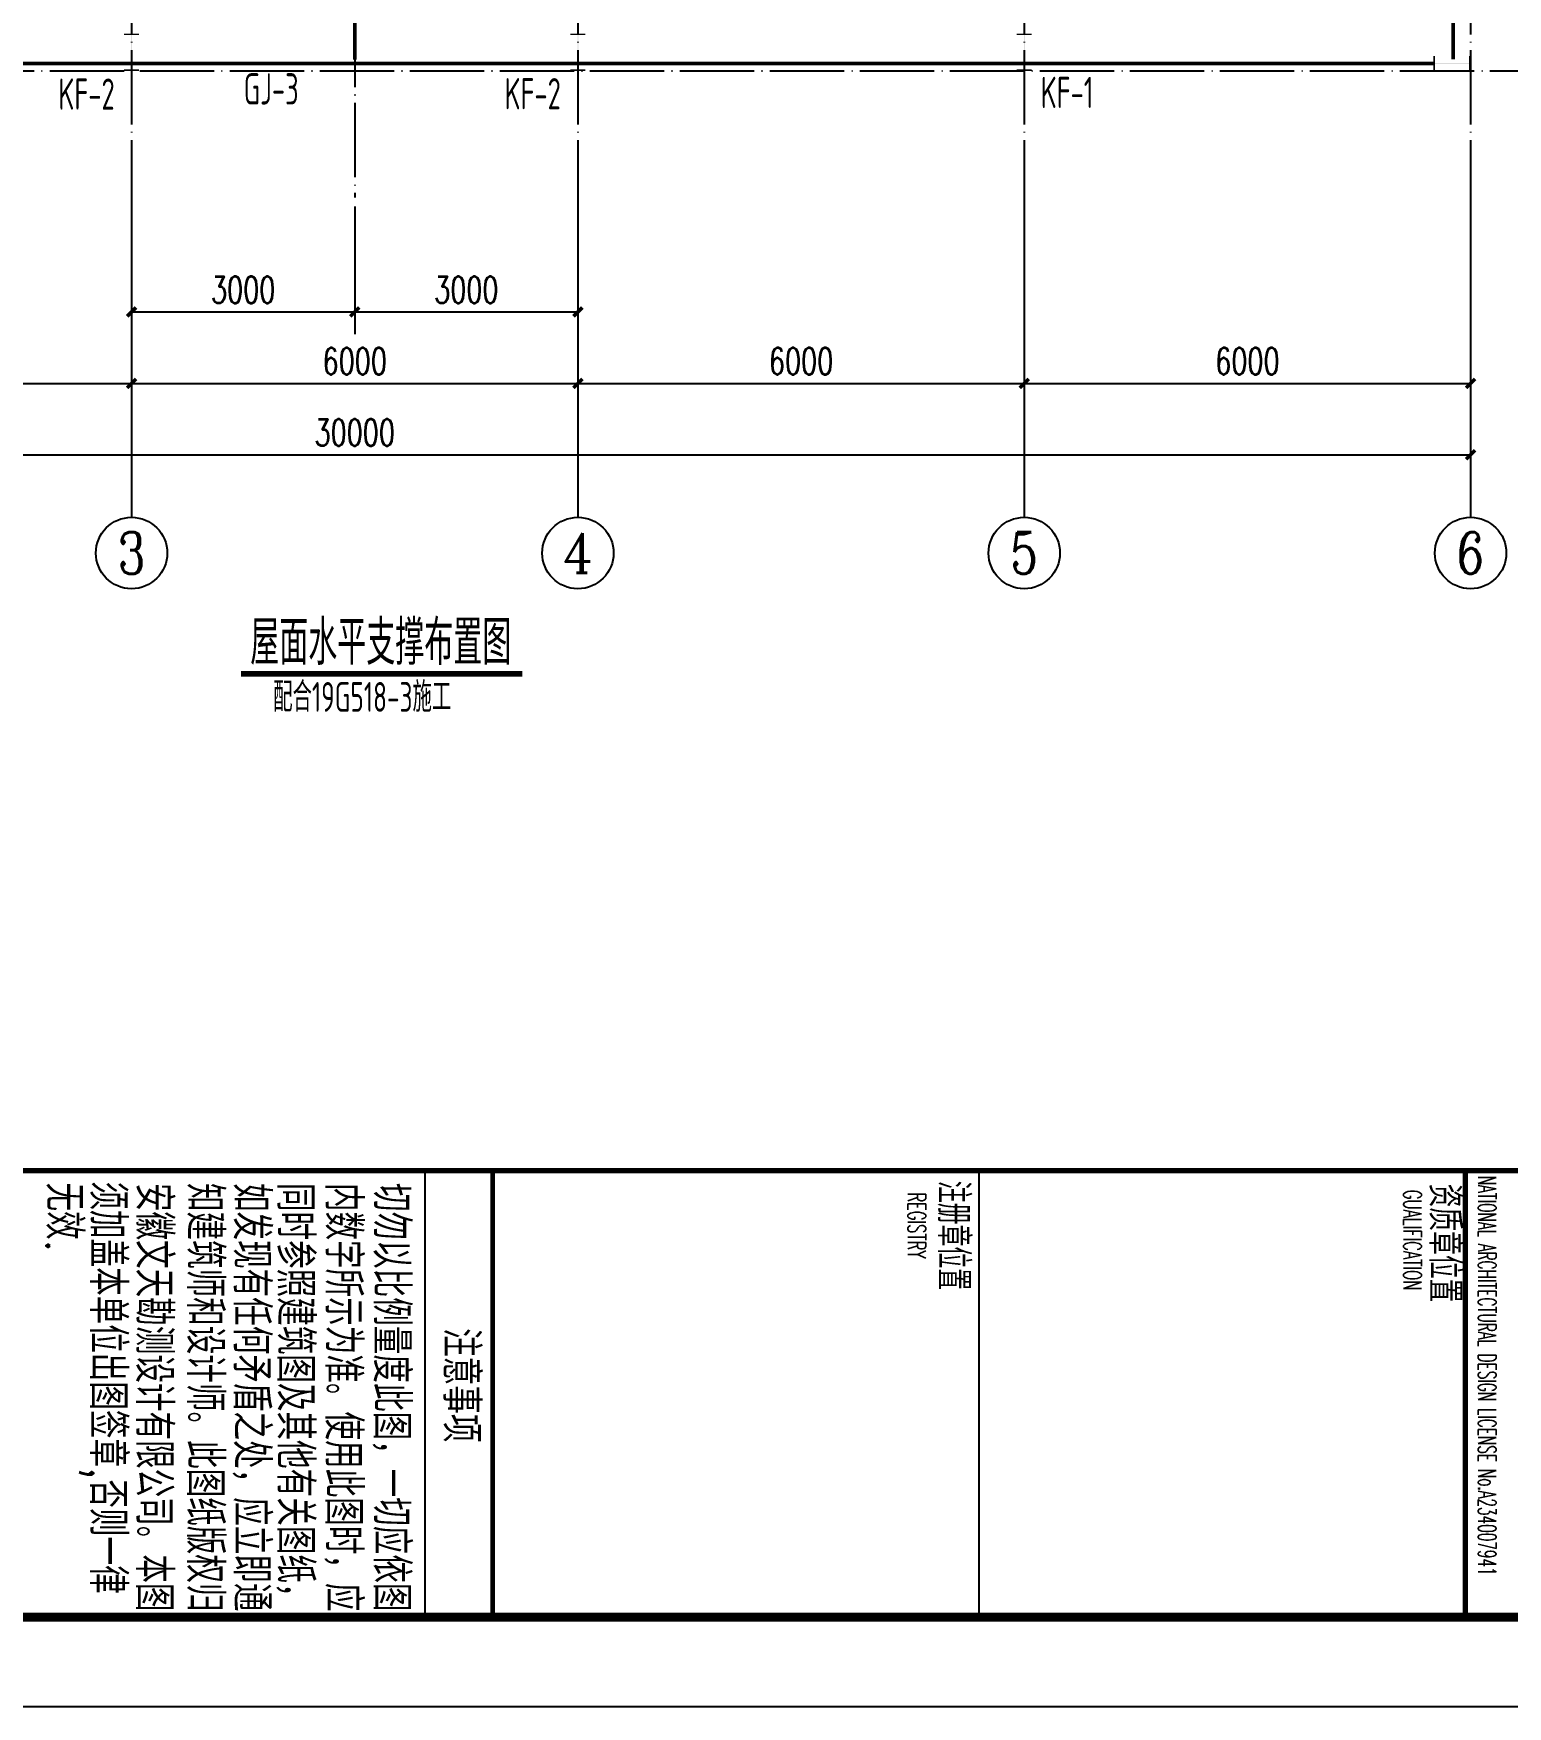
# Model space of a CAD drawing. Extents: x 14207793 to 14719554, y -1675802 to -1228715.
# Drawn here: x 14414681 to 14434497, y -1675802 to -1653317 of the extents above; entities that cross this region are included whole.
import ezdxf
from ezdxf.enums import TextEntityAlignment as Align

# ---------------------------------------------------------------- set-up
doc = ezdxf.new("R2010")
doc.units = 0
doc.header["$LTSCALE"] = 500
doc.header["$MEASUREMENT"] = 0
doc.linetypes.add('DOTE', pattern=[2.42, 2, -0.2, 0.02, -0.2])
doc.layers.get('0').update_dxf_attribs({"linetype": 'CONTINUOUS'})
doc.layers.get('DEFPOINTS').update_dxf_attribs({"color": 140, "linetype": 'CONTINUOUS'})
for name, color, linetype in [('01', 7, 'CONTINUOUS'), ('08', 3, 'CONTINUOUS'), ('AXIS', 3, 'CONTINUOUS'), ('AXIS_TEXT', 7, 'CONTINUOUS'), ('DIM', 3, 'CONTINUOUS'), ('DIM_SYMB', 3, 'CONTINUOUS'), ('DOTE', 8, 'DOTE'), ('PUB_TITLE', 4, 'CONTINUOUS'), ('WINDOW', 96, 'CONTINUOUS'), ('墙__虚线', 2, 'CONTINUOUS'), ('层0', 7, 'CONTINUOUS')]:
    doc.layers.add(name, color=color, linetype=linetype)
doc.styles.add('_TCH_AXIS', font='COMPLEX', dxfattribs={"bigfont": 'GBCBIG'})
doc.styles.add('_TCH_DIM_T3', font='SIMPLEX', dxfattribs={"width": 0.705882, "bigfont": 'GBCBIG'})
doc.styles.add('COMPLEX', font='COMPLEX')
doc.styles.add('HZ', font='txt', dxfattribs={"width": 0.8, "bigfont": 'hztxt'})
doc.styles.add('LLC', font='romans', dxfattribs={"bigfont": 'hzdx'})
doc.styles.add('TSSD_REIN', font='Tssdeng.shx', dxfattribs={"width": 0.65, "bigfont": 'hztxt.shx'})
doc.dimstyles.new('_TCH_ARCH&&120', dxfattribs={"dimtxt": 357, "dimasz": 120, "dimexe": 300, "dimexo": 360, "dimgap": 120, "dimtad": 1, "dimdec": 0, "dimzin": 0, "dimdsep": 46, "dimtxsty": '_TCH_DIM_T3', "dimblk": 'ARCHTICK', "dimcen": 0.09, "dimclrt": 7, "dimazin": 2, "dimtfac": 1, "dimtdec": 0, "dimtix": 1, "dimtmove": 2, "dimatfit": 3, "dimfxl": 0, "dimtolj": 1, "dimtzin": 0, "dimarcsym": 0})

# ---------------------------------------------------------------- blocks, each defined once
blk = doc.blocks.new('gffio')
at = {"layer": '墙__虚线'}
for points in [[(-433999, -56888), (-433999, -56868), (-434094, -56888), (-434199, -56868)], [(-434094, -56888), (-434199, -56868), (-434104, -56888)], [(-434199, -56868), (-434199, -56888), (-434104, -56888)], [(-434094, -56888), (-434104, -56888), (-434094, -57348), (-434104, -57348)], [(-434104, -57348), (-434199, -57348), (-434099, -57365), (-434199, -57368)], [(-434099, -57365), (-434199, -57368), (-433999, -57368)], [(-434094, -57348), (-434104, -57348), (-434058, -57361), (-434099, -57365)], [(-433999, -57368), (-434058, -57361), (-434099, -57365)], [(-434058, -57361), (-433999, -57368), (-434094, -57348), (-433999, -57348)]]:
    blk.add_solid(points, dxfattribs=at)
blk = doc.blocks.new('_ArchTick')
at = {"color": 0, "linetype": 'ByBlock', "const_width": 0.4}
blk.add_lwpolyline([(-0.5, -0.5), (0.5, 0.5)], dxfattribs=at)
blk = doc.blocks.new('*D623')
at = {"layer": 'AXIS', "color": 0, "lineweight": -2}
for p, q in [((14410000, -1655380), (14410000, -1658320)), ((14416000, -1655380), (14416000, -1658320)), ((14410000, -1658020), (14416000, -1658020))]:
    blk.add_line(p, q, dxfattribs=at)
at = {"layer": 'DEFPOINTS', "color": 0}
for p in [(14410000, -1655020), (14416000, -1655020), (14416000, -1658020)]:
    blk.add_point(p, dxfattribs=at)
at = {"layer": 'AXIS', "color": 0, "lineweight": -2, "xscale": 120, "yscale": 120, "zscale": 120, "rotation": 180}
blk.add_blockref('_ArchTick', (14410000, -1658020), dxfattribs=at)
at = {"layer": 'AXIS', "color": 0, "lineweight": -2, "xscale": 120, "yscale": 120, "zscale": 120}
blk.add_blockref('_ArchTick', (14416000, -1658020), dxfattribs=at)
at = {"layer": 'AXIS', "color": 7, "insert": (14413000, -1657721.5), "char_height": 357, "attachment_point": 5, "style": '_TCH_DIM_T3'}
blk.add_mtext('\\A1;6000', dxfattribs=at)
blk = doc.blocks.new('*D624')
at = {"layer": 'AXIS', "color": 0, "lineweight": -2}
for p, q in [((14416000, -1655380), (14416000, -1658320)), ((14422000, -1655380), (14422000, -1658320)), ((14416000, -1658020), (14422000, -1658020))]:
    blk.add_line(p, q, dxfattribs=at)
at = {"layer": 'DEFPOINTS', "color": 0}
for p in [(14416000, -1655020), (14422000, -1655020), (14422000, -1658020)]:
    blk.add_point(p, dxfattribs=at)
at = {"layer": 'AXIS', "color": 0, "lineweight": -2, "xscale": 120, "yscale": 120, "zscale": 120, "rotation": 180}
blk.add_blockref('_ArchTick', (14416000, -1658020), dxfattribs=at)
at = {"layer": 'AXIS', "color": 0, "lineweight": -2, "xscale": 120, "yscale": 120, "zscale": 120}
blk.add_blockref('_ArchTick', (14422000, -1658020), dxfattribs=at)
at = {"layer": 'AXIS', "color": 7, "insert": (14419000, -1657721.5), "char_height": 357, "attachment_point": 5, "style": '_TCH_DIM_T3'}
blk.add_mtext('\\A1;6000', dxfattribs=at)
blk = doc.blocks.new('*D625')
at = {"layer": 'AXIS', "color": 0, "lineweight": -2}
for p, q in [((14422000, -1655380), (14422000, -1658320)), ((14428000, -1655380), (14428000, -1658320)), ((14422000, -1658020), (14428000, -1658020))]:
    blk.add_line(p, q, dxfattribs=at)
at = {"layer": 'DEFPOINTS', "color": 0}
for p in [(14422000, -1655020), (14428000, -1655020), (14428000, -1658020)]:
    blk.add_point(p, dxfattribs=at)
at = {"layer": 'AXIS', "color": 0, "lineweight": -2, "xscale": 120, "yscale": 120, "zscale": 120, "rotation": 180}
blk.add_blockref('_ArchTick', (14422000, -1658020), dxfattribs=at)
at = {"layer": 'AXIS', "color": 0, "lineweight": -2, "xscale": 120, "yscale": 120, "zscale": 120}
blk.add_blockref('_ArchTick', (14428000, -1658020), dxfattribs=at)
at = {"layer": 'AXIS', "color": 7, "insert": (14425000, -1657721.5), "char_height": 357, "attachment_point": 5, "style": '_TCH_DIM_T3'}
blk.add_mtext('\\A1;6000', dxfattribs=at)
blk = doc.blocks.new('*D626')
at = {"layer": 'AXIS', "color": 0, "lineweight": -2}
for p, q in [((14428000, -1655380), (14428000, -1658320)), ((14434000, -1655380), (14434000, -1658320)), ((14428000, -1658020), (14434000, -1658020))]:
    blk.add_line(p, q, dxfattribs=at)
at = {"layer": 'DEFPOINTS', "color": 0}
for p in [(14428000, -1655020), (14434000, -1655020), (14434000, -1658020)]:
    blk.add_point(p, dxfattribs=at)
at = {"layer": 'AXIS', "color": 0, "lineweight": -2, "xscale": 120, "yscale": 120, "zscale": 120, "rotation": 180}
blk.add_blockref('_ArchTick', (14428000, -1658020), dxfattribs=at)
at = {"layer": 'AXIS', "color": 0, "lineweight": -2, "xscale": 120, "yscale": 120, "zscale": 120}
blk.add_blockref('_ArchTick', (14434000, -1658020), dxfattribs=at)
at = {"layer": 'AXIS', "color": 7, "insert": (14431000, -1657721.5), "char_height": 357, "attachment_point": 5, "style": '_TCH_DIM_T3'}
blk.add_mtext('\\A1;6000', dxfattribs=at)
blk = doc.blocks.new('*D627')
at = {"layer": 'AXIS', "color": 0, "lineweight": -2}
for p, q in [((14404000, -1655380), (14404000, -1659280)), ((14434000, -1655380), (14434000, -1659280)), ((14404000, -1658980), (14434000, -1658980))]:
    blk.add_line(p, q, dxfattribs=at)
at = {"layer": 'DEFPOINTS', "color": 0}
for p in [(14404000, -1655020), (14434000, -1655020), (14434000, -1658980)]:
    blk.add_point(p, dxfattribs=at)
at = {"layer": 'AXIS', "color": 0, "lineweight": -2, "xscale": 120, "yscale": 120, "zscale": 120, "rotation": 180}
blk.add_blockref('_ArchTick', (14404000, -1658980), dxfattribs=at)
at = {"layer": 'AXIS', "color": 0, "lineweight": -2, "xscale": 120, "yscale": 120, "zscale": 120}
blk.add_blockref('_ArchTick', (14434000, -1658980), dxfattribs=at)
at = {"layer": 'AXIS', "color": 7, "insert": (14419000, -1658681.5), "char_height": 357, "attachment_point": 5, "style": '_TCH_DIM_T3'}
blk.add_mtext('\\A1;30000', dxfattribs=at)
blk = doc.blocks.new('_AXISO')
blk.add_circle((0, 0), 0.5)
at = {"layer": 'AXIS_TEXT', "style": 'COMPLEX', "width": 1.041667}
blk.add_attdef('A', text='', height=0.56, dxfattribs=at).set_placement((-0.25, -0.28), (0.25, -0.28), align=Align.FIT)
blk = doc.blocks.new('*D735')
at = {"layer": 'AXIS', "color": 0, "lineweight": -2}
for p, q in [((14416000, -1655645), (14416000, -1657360)), ((14419000, -1655645), (14419000, -1657360)), ((14416000, -1657060), (14419000, -1657060))]:
    blk.add_line(p, q, dxfattribs=at)
at = {"layer": 'DEFPOINTS', "color": 0}
for p in [(14416000, -1655285), (14419000, -1655285), (14419000, -1657060)]:
    blk.add_point(p, dxfattribs=at)
at = {"layer": 'AXIS', "color": 0, "lineweight": -2, "xscale": 120, "yscale": 120, "zscale": 120, "rotation": 180}
blk.add_blockref('_ArchTick', (14416000, -1657060), dxfattribs=at)
at = {"layer": 'AXIS', "color": 0, "lineweight": -2, "xscale": 120, "yscale": 120, "zscale": 120}
blk.add_blockref('_ArchTick', (14419000, -1657060), dxfattribs=at)
at = {"layer": 'AXIS', "color": 7, "insert": (14417500, -1656761.5), "char_height": 357, "attachment_point": 5, "style": '_TCH_DIM_T3'}
blk.add_mtext('\\A1;3000', dxfattribs=at)
blk = doc.blocks.new('*D736')
at = {"layer": 'AXIS', "color": 0, "lineweight": -2}
for p, q in [((14419000, -1655645), (14419000, -1657360)), ((14422000, -1655645), (14422000, -1657360)), ((14419000, -1657060), (14422000, -1657060))]:
    blk.add_line(p, q, dxfattribs=at)
at = {"layer": 'DEFPOINTS', "color": 0}
for p in [(14419000, -1655285), (14422000, -1655285), (14422000, -1657060)]:
    blk.add_point(p, dxfattribs=at)
at = {"layer": 'AXIS', "color": 0, "lineweight": -2, "xscale": 120, "yscale": 120, "zscale": 120, "rotation": 180}
blk.add_blockref('_ArchTick', (14419000, -1657060), dxfattribs=at)
at = {"layer": 'AXIS', "color": 0, "lineweight": -2, "xscale": 120, "yscale": 120, "zscale": 120}
blk.add_blockref('_ArchTick', (14422000, -1657060), dxfattribs=at)
at = {"layer": 'AXIS', "color": 7, "insert": (14420500, -1656761.5), "char_height": 357, "attachment_point": 5, "style": '_TCH_DIM_T3'}
blk.add_mtext('\\A1;3000', dxfattribs=at)

msp = doc.modelspace()

# ---------------------------------------------------------------- linework, layer by layer
at = {"color": 4}
msp.add_line((14427391.06, -1668602.5, 273.91), (14427391.06, -1674602.5, -519.18), dxfattribs=at)
at = {"color": 4, "const_width": 50, "elevation": -967.6}
for points in [[(14419000, -1645470), (14419000, -1653670)], [(14433767.36, -1645420), (14433767.36, -1653665)]]:
    msp.add_lwpolyline(points, dxfattribs=at)
at = {"color": 3, "const_width": 50}
msp.add_lwpolyline([(14410500, -1653720), (14433500, -1653720)], dxfattribs=at)
at = {"color": 4, "const_width": 71.27}
for points in [[(14414474.2, -1674602.5), (14414474.2, -1668602.5), (14443217.5, -1668602.5), (14443217.5, -1674602.5)], [(14443217.5, -1668602.5), (14443217.5, -1674602.5), (14433928.2, -1674602.5), (14433928.2, -1668602.5)]]:
    msp.add_lwpolyline(points, close=True, dxfattribs=at)
at = {"layer": 'AXIS'}
for p, q in [((14416000, -1655020), (14416000, -1659820)), ((14422000, -1655020), (14422000, -1659820)), ((14428000, -1655020), (14428000, -1659820)), ((14434000, -1655020), (14434000, -1659820))]:
    msp.add_line(p, q, dxfattribs=at)
at = {"layer": 'DIM_SYMB', "const_width": 75}
msp.add_lwpolyline([(14417472.06, -1661923.59), (14421254.68, -1661923.59)], dxfattribs=at)
at = {"layer": 'DOTE'}
for p, q in [((14419000, -1541720), (14419000, -1655520)), ((14416000, -1542220), (14416000, -1655020)), ((14422000, -1542220), (14422000, -1655020)), ((14428000, -1542220), (14428000, -1655020)), ((14434000, -1542220), (14434000, -1655020)), ((14402800, -1653820), (14435200, -1653820))]:
    msp.add_line(p, q, dxfattribs=at)
at = {"layer": 'PUB_TITLE'}
msp.add_line((14419945.55, -1674602.5, -1200), (14419945.55, -1668602.5), dxfattribs=at)
msp.add_lwpolyline([(14444417.5, -1675802.5), (14444417.5, -1533122.5), (14394017.5, -1533122.5), (14394017.5, -1675802.5)], close=True, dxfattribs=at)
at = {"layer": 'PUB_TITLE', "const_width": 120}
msp.add_lwpolyline([(14443217.5, -1674602.5), (14443217.5, -1536122.5), (14395217.5, -1536122.5), (14395217.5, -1674602.5)], close=True, dxfattribs=at)
at = {"layer": 'PUB_TITLE', "const_width": 60}
msp.add_lwpolyline([(14420853.92, -1674602.5), (14420853.92, -1668602.5)], dxfattribs=at)

# ---------------------------------------------------------------- block references
at = {"layer": 'AXIS'}
ref = msp.add_blockref('_AXISO', (14416000, -1660300), dxfattribs=dict(at, xscale=960, yscale=960, zscale=960))
ref.add_attrib('A', '3', dxfattribs={"layer": 'AXIS_TEXT', "height": 559.14, "style": '_TCH_AXIS'}).set_placement((14415813.62, -1660579.57), (14416186.38, -1660579.57), align=Align.FIT)
ref = msp.add_blockref('_AXISO', (14422000, -1660300), dxfattribs=dict(at, xscale=960, yscale=960, zscale=960))
ref.add_attrib('A', '4', dxfattribs={"layer": 'AXIS_TEXT', "height": 534.53, "style": '_TCH_AXIS'}).set_placement((14421796.37, -1660567.27), (14422203.63, -1660567.27), align=Align.FIT)
ref = msp.add_blockref('_AXISO', (14428000, -1660300), dxfattribs=dict(at, xscale=960, yscale=960, zscale=960))
ref.add_attrib('A', '5', dxfattribs={"layer": 'AXIS_TEXT', "height": 559.14, "style": '_TCH_AXIS'}).set_placement((14427813.62, -1660579.57), (14428186.38, -1660579.57), align=Align.FIT)
ref = msp.add_blockref('_AXISO', (14434000, -1660300), dxfattribs=dict(at, xscale=960, yscale=960, zscale=960))
ref.add_attrib('A', '6', dxfattribs={"layer": 'AXIS_TEXT', "height": 559.14, "style": '_TCH_AXIS'}).set_placement((14433813.62, -1660579.57), (14434186.38, -1660579.57), align=Align.FIT)
at = {"layer": '层0'}
for p, rotation in [((13981900.55, -1710688.13), 180), ((13987900.55, -1710688.13), 180), ((13993900.55, -1710688.13), 180), ((14490868.13, -2087819.45), 270)]:
    msp.add_blockref('gffio', p, dxfattribs=dict(at, rotation=rotation))

# ---------------------------------------------------------------- texts
at = {"layer": '01', "color": 4, "style": 'TSSD_REIN', "width": 0.65}
for s, p in [('KF-2', (14415016.02, -1654342.5, -6660.41)), ('KF-2', (14421013.52, -1654337.5, -6660.41)), ('KF-1', (14428221.02, -1654320, -6660.41))]:
    msp.add_text(s, height=420, dxfattribs=at).set_placement(p)
at = {"layer": '01', "color": 6, "style": 'TSSD_REIN', "width": 0.65}
msp.add_text('GJ-3', height=420, dxfattribs=at).set_placement((14417507.5, -1654272.5))
at = {"layer": '08', "color": 7, "style": 'TSSD_REIN', "width": 0.65}
msp.add_text('屋面水平支撑布置图', height=600, dxfattribs=at).set_placement((14417595, -1661802.5))
at = {"layer": 'DIM', "style": 'TSSD_REIN', "width": 0.65}
msp.add_text('配合19G518-3施工', height=400, dxfattribs=at).set_placement((14417904.21, -1662433.89, 1943.02))
at = {"layer": 'PUB_TITLE', "style": 'HZ', "width": 0.8}
for s, p in [('无效.', (14414853.96, -1668760.43, 2288.68)), ('须加盖本单位出图签章,否则一律', (14415441.96, -1668745, 2288.68)), ('安徽文天勘测设计有限公司。本图', (14416060.68, -1668765.47, 2288.68)), ('知建筑师和设计师。此图纸版权归', (14416745.72, -1668765.47, 2288.68)), ('如发现有任何矛盾之处，应立即通', (14417372.53, -1668765.47, 2288.68)), ('同时参照建筑图及其他有关图纸，', (14417960.53, -1668765.47, 2288.68)), ('内数字所示为准。使用此图时，应', (14418606.75, -1668765.47, 2288.68)), ('切勿以比例量度此图，一切应依图', (14419252.97, -1668765.47, 2288.68)), ('注意事项', (14420190.48, -1670717.03, -465.73))]:
    msp.add_text(s, height=480, rotation=270, dxfattribs=at).set_placement(p)
at = {"layer": 'WINDOW', "color": 4}
for s, height, style, width, p in [('注册章位置', 420, 'HZ', 0.7, (14426838.02, -1668736.89, -1280.5)), ('资质章位置', 420, 'LLC', 0.8, (14433444.3, -1668776.07, -1200)), ('NATIONAL ARCHITECTURAL DESIGN LICENSE No.A234007941', 240, 'LLC', 0.56, (14434103.49, -1668668.57, -1200)), ('REGISTRY', 240, 'LLC', 0.6, (14426437.03, -1668893.68, -2480.5)), ('GUALIFICATION', 240, 'LLC', 0.6, (14433098.49, -1668857.89, -1200))]:
    msp.add_text(s, height=height, rotation=270, dxfattribs=dict(at, style=style, width=width)).set_placement(p)

# ---------------------------------------------------------------- dimensions: what is measured, and where the dimension line sits
at = {"layer": 'AXIS'}
for p1, p2, distance, picture, middle in [((14404000, -1655020), (14434000, -1655020), -3960, '*D627', (14419000, -1658681.5)), ((14410000, -1655020), (14416000, -1655020), -3000, '*D623', (14413000, -1657721.5)), ((14416000, -1655020), (14422000, -1655020), -3000, '*D624', (14419000, -1657721.5)), ((14422000, -1655020), (14428000, -1655020), -3000, '*D625', (14425000, -1657721.5)), ((14428000, -1655020), (14434000, -1655020), -3000, '*D626', (14431000, -1657721.5))]:
    dim = msp.add_aligned_dim(p1=p1, p2=p2, distance=distance, dimstyle='_TCH_ARCH&&120', dxfattribs=at)
    dim.commit()
    dim.dimension.update_dxf_attribs({"geometry": picture, "text_midpoint": middle})
for base, p1, p2, picture, middle in [((14419000, -1657060), (14416000, -1655285), (14419000, -1655285), '*D735', (14417500, -1656761.5)), ((14422000, -1657060), (14419000, -1655285), (14422000, -1655285), '*D736', (14420500, -1656761.5))]:
    dim = msp.add_linear_dim(base=base, p1=p1, p2=p2, dimstyle='_TCH_ARCH&&120', dxfattribs=at)
    dim.commit()
    dim.dimension.update_dxf_attribs({"geometry": picture, "text_midpoint": middle})

doc.saveas('drawing.dxf')
